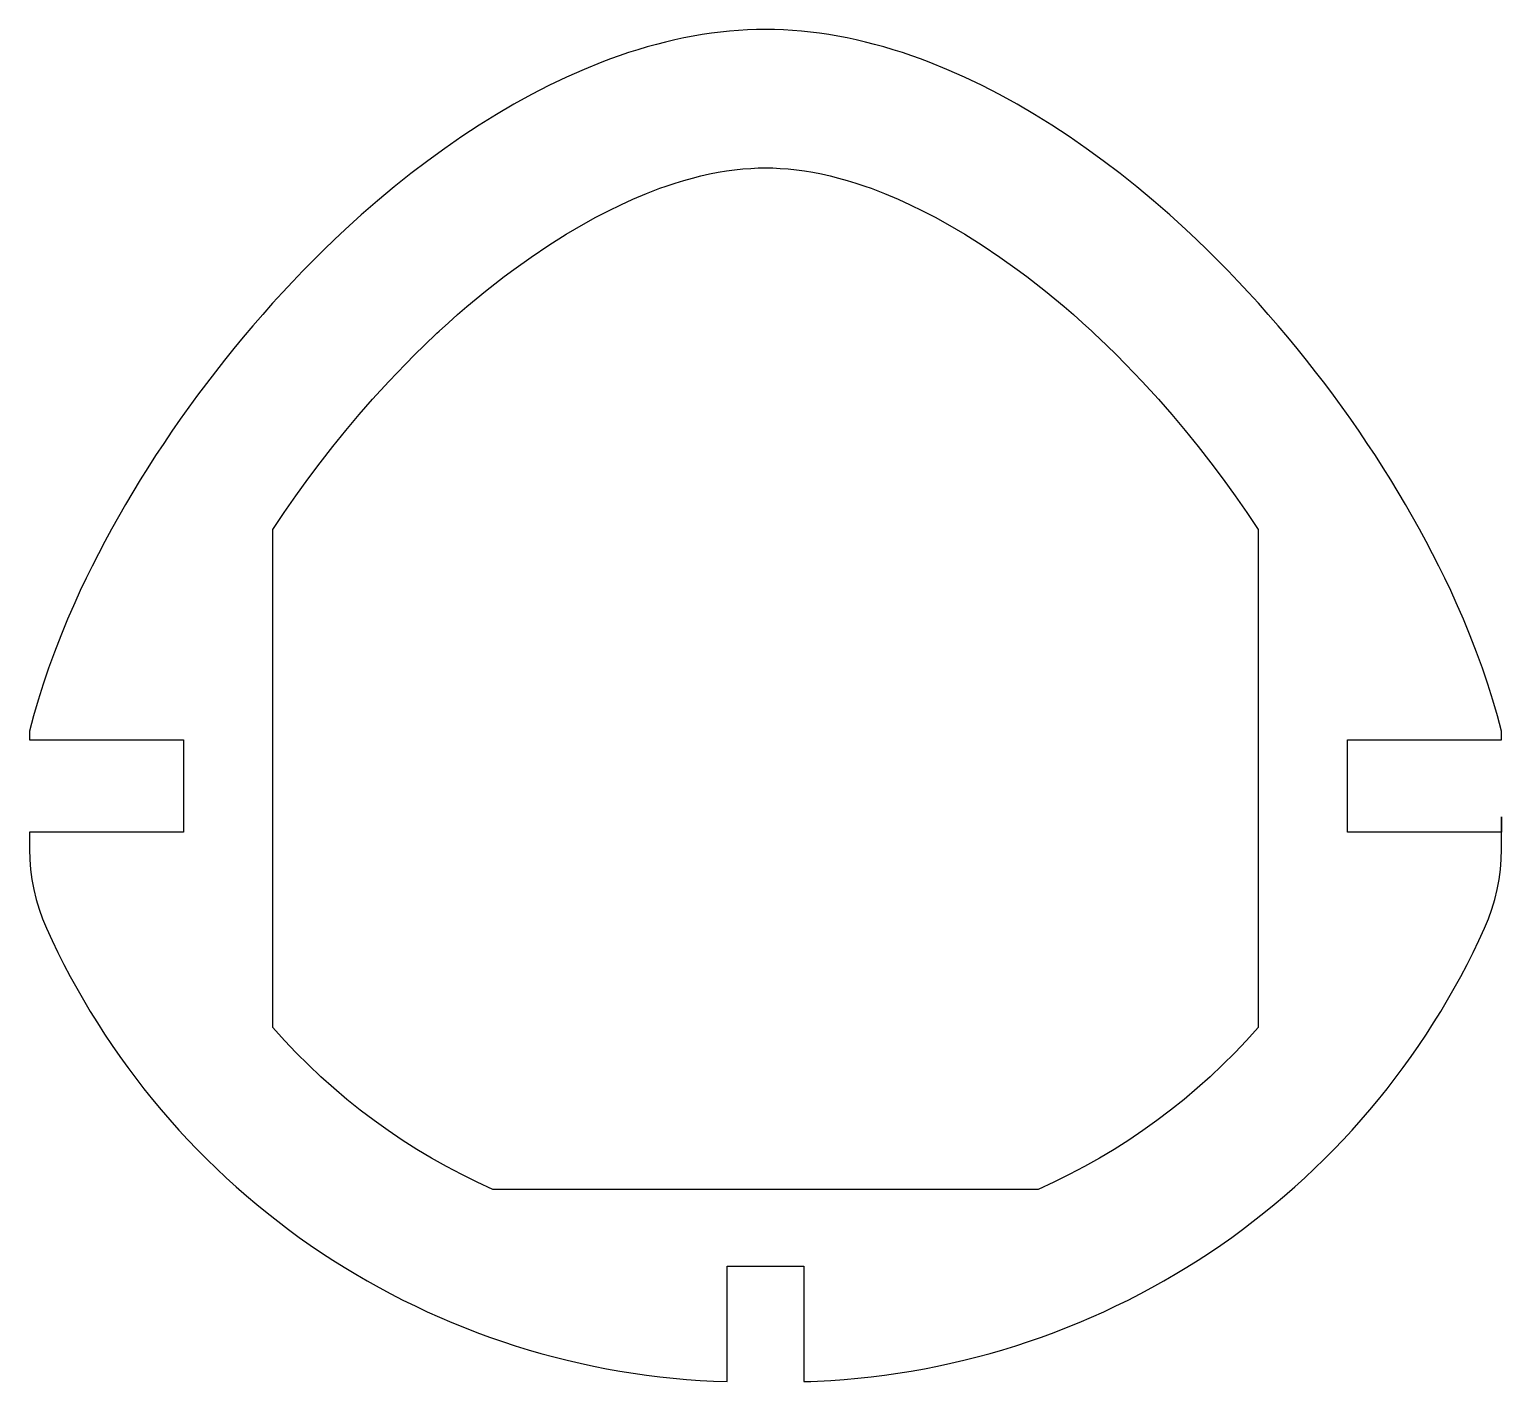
# Model space of a CAD drawing. Header units: millimetres. Extents: x 0 to 95.6, y 0 to 87.9.
import ezdxf

# ---------------------------------------------------------------- set-up
doc = ezdxf.new("R2010")
doc.units = ezdxf.units.MM

msp = doc.modelspace()

# ---------------------------------------------------------------- linework, layer by layer
for points in [[(95.644, 34.604), (95.644, 36.707), (95.644, 35.707), (85.644, 35.707), (85.644, 41.707), (95.644, 41.707), (95.644, 42.272), (95.38, 43.276), (95.085, 44.294), (94.761, 45.325), (94.407, 46.367), (94.024, 47.42), (93.612, 48.482), (93.172, 49.552), (92.703, 50.627), (92.34, 51.421), (91.963, 52.218), (91.571, 53.015), (91.166, 53.815), (90.746, 54.614), (90.313, 55.415), (89.867, 56.215), (89.407, 57.014), (88.935, 57.813), (88.45, 58.61), (87.953, 59.405), (87.444, 60.198), (86.923, 60.988), (86.391, 61.775), (85.848, 62.558), (85.293, 63.338), (84.728, 64.112), (84.152, 64.882), (83.566, 65.646), (82.97, 66.404), (82.364, 67.156), (81.749, 67.901), (81.124, 68.639), (80.491, 69.37), (79.849, 70.092), (79.198, 70.806), (78.54, 71.511), (77.873, 72.206), (77.199, 72.891), (76.517, 73.567), (75.829, 74.231), (75.133, 74.884), (74.085, 75.836), (73.023, 76.76), (71.949, 77.656), (70.863, 78.522), (69.767, 79.357), (68.661, 80.161), (67.548, 80.932), (66.426, 81.668), (65.299, 82.369), (64.166, 83.033), (63.03, 83.66), (61.89, 84.247), (60.748, 84.794), (59.604, 85.3), (58.461, 85.764), (57.89, 85.979), (57.319, 86.184), (56.716, 86.388), (56.115, 86.579), (55.514, 86.758), (54.914, 86.924), (54.315, 87.077), (53.717, 87.218), (53.121, 87.346), (52.525, 87.46), (51.932, 87.562), (51.339, 87.65), (50.749, 87.725), (50.16, 87.787), (49.573, 87.835), (48.987, 87.869), (48.404, 87.89), (47.822, 87.897), (47.241, 87.89), (46.657, 87.869), (46.072, 87.835), (45.485, 87.787), (44.896, 87.725), (44.305, 87.65), (43.713, 87.562), (43.119, 87.46), (42.524, 87.346), (41.927, 87.218), (41.33, 87.077), (40.731, 86.924), (40.131, 86.758), (39.53, 86.579), (38.928, 86.388), (38.325, 86.184), (37.755, 85.979), (37.183, 85.764), (36.04, 85.3), (34.897, 84.794), (33.755, 84.247), (32.615, 83.66), (31.478, 83.033), (30.345, 82.369), (29.218, 81.668), (28.097, 80.932), (26.983, 80.161), (25.878, 79.357), (24.782, 78.522), (23.696, 77.656), (22.622, 76.76), (21.56, 75.836), (20.512, 74.884), (19.816, 74.231), (19.127, 73.567), (18.445, 72.891), (17.771, 72.206), (17.105, 71.511), (16.446, 70.806), (15.796, 70.092), (15.154, 69.37), (14.52, 68.639), (13.896, 67.901), (13.281, 67.156), (12.675, 66.404), (12.079, 65.646), (11.493, 64.882), (10.917, 64.112), (10.352, 63.338), (9.797, 62.558), (9.253, 61.775), (8.721, 60.988), (8.2, 60.198), (7.691, 59.405), (7.194, 58.61), (6.709, 57.813), (6.237, 57.014), (5.778, 56.215), (5.331, 55.415), (4.898, 54.614), (4.479, 53.815), (4.073, 53.015), (3.682, 52.218), (3.304, 51.421), (2.942, 50.627), (2.473, 49.552), (2.032, 48.482), (1.62, 47.42), (1.237, 46.367), (0.883, 45.325), (0.559, 44.294), (0.265, 43.276), (0, 42.272), (0, 41.707), (10, 41.707), (10, 35.707), (0, 35.707), (0, 34.604), (0.017, 33.943), (0.07, 33.285), (0.157, 32.63), (0.278, 31.981), (0.434, 31.339), (0.623, 30.706), (0.846, 30.084), (1.101, 29.475), (1.467, 28.679), (1.847, 27.891), (2.241, 27.109), (2.648, 26.334), (3.069, 25.567), (3.503, 24.806), (3.951, 24.054), (4.411, 23.31), (4.885, 22.573), (5.371, 21.845), (5.87, 21.126), (6.382, 20.416), (6.906, 19.714), (7.442, 19.022), (7.99, 18.34), (8.55, 17.667), (9.122, 17.004), (9.705, 16.351), (10.3, 15.709), (10.905, 15.077), (11.522, 14.455), (12.149, 13.845), (12.788, 13.245), (13.436, 12.657), (14.095, 12.08), (14.763, 11.515), (15.442, 10.962), (16.13, 10.421), (16.827, 9.892), (17.533, 9.375), (18.249, 8.87), (18.973, 8.378), (19.706, 7.899), (20.447, 7.433), (21.196, 6.98), (21.952, 6.54), (22.717, 6.113), (23.489, 5.7), (24.267, 5.3), (25.053, 4.914), (25.845, 4.542), (26.644, 4.184), (27.449, 3.839), (28.26, 3.509), (29.076, 3.193), (29.898, 2.892), (30.725, 2.605), (31.557, 2.332), (32.394, 2.074), (33.235, 1.831), (34.08, 1.603), (34.929, 1.389), (35.781, 1.19), (36.637, 1.006), (37.496, 0.837), (38.358, 0.684), (39.222, 0.545), (40.089, 0.421), (40.958, 0.313), (41.828, 0.22), (42.7, 0.142), (43.573, 0.079), (44.447, 0.032), (45.322, 0), (45.322, 7.493), (50.322, 7.493), (50.322, 0), (50.76, 0.014), (51.197, 0.032), (52.071, 0.079), (52.944, 0.142), (53.816, 0.22), (54.687, 0.313), (55.555, 0.421), (56.422, 0.545), (57.287, 0.684), (58.148, 0.837), (59.007, 1.006), (59.863, 1.19), (60.716, 1.389), (61.565, 1.603), (62.41, 1.831), (63.251, 2.074), (64.087, 2.332), (64.919, 2.605), (65.746, 2.892), (66.568, 3.193), (67.384, 3.509), (68.195, 3.839), (69, 4.184), (69.799, 4.542), (70.591, 4.914), (71.377, 5.3), (72.156, 5.7), (72.928, 6.113), (73.692, 6.54), (74.449, 6.98), (75.198, 7.433), (75.939, 7.899), (76.671, 8.378), (77.396, 8.87), (78.111, 9.375), (78.818, 9.892), (79.515, 10.421), (80.203, 10.962), (80.881, 11.515), (81.55, 12.08), (82.209, 12.657), (82.857, 13.245), (83.495, 13.845), (84.122, 14.455), (84.739, 15.077), (85.345, 15.709), (85.939, 16.351), (86.523, 17.004), (87.094, 17.667), (87.654, 18.34), (88.202, 19.022), (88.738, 19.714), (89.262, 20.416), (89.774, 21.126), (90.273, 21.845), (90.759, 22.573), (91.233, 23.31), (91.694, 24.054), (92.141, 24.806), (92.575, 25.567), (92.996, 26.334), (93.404, 27.109), (93.797, 27.891), (94.178, 28.679), (94.544, 29.475), (94.799, 30.084), (95.021, 30.706), (95.211, 31.339), (95.366, 31.981), (95.488, 32.63), (95.575, 33.285), (95.627, 33.943)], [(16.569, 22.182), (15.822, 23.014), (15.822, 55.396), (16.551, 56.489), (17.305, 57.577), (18.084, 58.657), (18.885, 59.727), (19.709, 60.785), (20.553, 61.828), (21.417, 62.855), (22.299, 63.863), (23.353, 65.017), (24.427, 66.14), (25.038, 66.756), (25.654, 67.36), (26.479, 68.144), (26.628, 68.282), (27.221, 68.824), (27.819, 69.355), (28.42, 69.875), (29.025, 70.382), (29.632, 70.878), (30.241, 71.36), (30.852, 71.83), (31.463, 72.287), (32.601, 73.1), (33.738, 73.865), (34.87, 74.58), (35.434, 74.918), (35.995, 75.243), (36.809, 75.693), (37.616, 76.113), (38.414, 76.504), (39.204, 76.864), (40.098, 77.239), (40.96, 77.569), (41.373, 77.715), (41.948, 77.905), (42.513, 78.078), (43.077, 78.235), (43.631, 78.374), (44.189, 78.499), (44.737, 78.607), (45.279, 78.697), (45.812, 78.77), (46.344, 78.827), (46.867, 78.867), (47.349, 78.889), (47.822, 78.897), (48.296, 78.889), (48.778, 78.867), (49.3, 78.827), (49.833, 78.77), (50.365, 78.697), (50.908, 78.607), (51.456, 78.499), (52.013, 78.374), (52.567, 78.235), (53.131, 78.078), (53.697, 77.905), (54.272, 77.715), (54.684, 77.569), (55.547, 77.239), (56.44, 76.864), (57.23, 76.504), (58.029, 76.113), (58.836, 75.693), (59.649, 75.243), (60.211, 74.918), (60.774, 74.58), (61.907, 73.865), (63.043, 73.1), (64.181, 72.287), (64.793, 71.83), (65.404, 71.36), (66.013, 70.878), (66.62, 70.382), (67.224, 69.875), (67.825, 69.355), (68.423, 68.824), (69.017, 68.282), (69.165, 68.144), (69.99, 67.36), (70.606, 66.756), (71.217, 66.14), (72.292, 65.017), (73.346, 63.863), (74.228, 62.855), (75.091, 61.828), (75.936, 60.785), (76.759, 59.727), (77.561, 58.657), (78.339, 57.577), (79.093, 56.489), (79.822, 55.396), (79.822, 23.014), (79.076, 22.182), (78.307, 21.371), (77.516, 20.582), (76.704, 19.814), (75.871, 19.068), (75.018, 18.346), (74.146, 17.647), (73.256, 16.972), (72.347, 16.321), (71.421, 15.696), (70.478, 15.096), (69.519, 14.522), (68.545, 13.974), (67.556, 13.453), (66.554, 12.959), (65.538, 12.493), (30.107, 12.493), (29.091, 12.959), (28.088, 13.453), (27.1, 13.974), (26.125, 14.522), (25.167, 15.096), (24.224, 15.696), (23.298, 16.321), (22.389, 16.972), (21.498, 17.647), (20.626, 18.346), (19.773, 19.068), (18.941, 19.814), (18.129, 20.582), (17.338, 21.371)]]:
    msp.add_lwpolyline(points, close=True)

doc.saveas('drawing.dxf')
